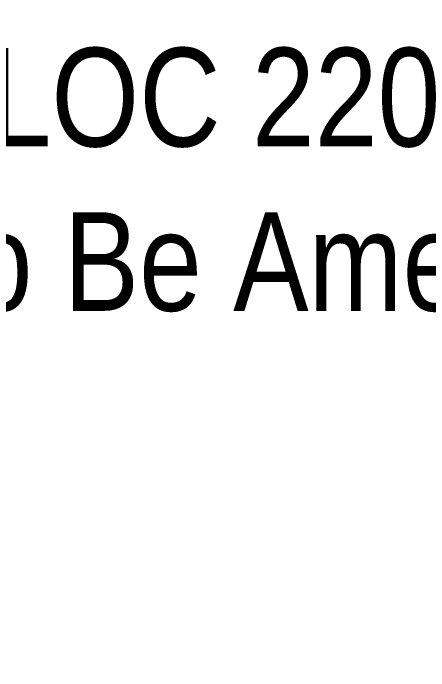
# Model space of a CAD drawing. Extents: x 538089 to 546766, y 6046620 to 6052605.
# Drawn here: x 544941.1 to 544983.3, y 6051363.9 to 6051430.6 of the extents above; entities that cross this region are included whole.
import ezdxf

# ---------------------------------------------------------------- set-up
doc = ezdxf.new("R2010")
doc.units = 0
doc.header["$LTSCALE"] = 5
doc.layers.add('C-AR-T', color=13, linetype='Continuous', lineweight=9)
doc.styles.add('80CG', font='ARIALN.TTF', dxfattribs={"height": 10})
doc.dimstyles.new('Compass 5 000', dxfattribs={"dimscale": 5, "dimtxt": 9, "dimasz": 2, "dimexe": 0.2, "dimexo": 0.0625, "dimgap": 0.5, "dimtad": 0, "dimtih": 1, "dimtoh": 1, "dimzin": 0, "dimdsep": 46, "dimtxsty": '80CG', "dimcen": 0.1, "dimse1": 1, "dimse2": 1, "dimclrd": 256, "dimclrt": 256, "dimaunit": 1, "dimadec": 4, "dimazin": 0, "dimtfac": 0.06, "dimtofl": 0, "dimtmove": 0, "dimatfit": 1, "dimfxl": 0.2, "dimtolj": 1, "dimtzin": 0, "dimlwd": -1, "dimarcsym": 0})

# ---------------------------------------------------------------- blocks, each defined once
blk = doc.blocks.new('*D554')
at = {"layer": 'C-AR-T', "transparency": 16777216}
for p, q in [((545028.115, 6051428.923), (545018.115, 6051428.923)), ((545046.093, 6051413.565), (545028.115, 6051428.923)), ((545065.099, 6051397.328), (545072.702, 6051390.833))]:
    blk.add_line(p, q, dxfattribs=at)
for points in [[(545047.175, 6051414.832), (545045.01, 6051412.298), (545053.696, 6051407.069)], [(545066.182, 6051398.595), (545064.016, 6051396.061), (545057.496, 6051403.823)]]:
    blk.add_solid(points, dxfattribs=at)
at = {"layer": 'C-AR-T', "transparency": 16777216, "insert": (544971.1, 6051428.923), "char_height": 10, "attachment_point": 5, "style": '80CG'}
blk.add_mtext('\\A1;Murphy\\P5.00 A/R\\PLOC 220512\\P(To Be Amended)', dxfattribs=at)

msp = doc.modelspace()

# ---------------------------------------------------------------- dimensions: what is measured, and where the dimension line sits
at = {"layer": 'C-AR-T'}
dim = msp.add_linear_dim(base=(545057.496, 6051403.823), p1=(545060.864, 6051415.46), p2=(545064.663, 6051412.214), angle=319.49283, text='Murphy\\P5.00 A/R\\PLOC 220512\\P(To Be Amended)', dimstyle='Compass 5 000', dxfattribs=at)
dim.commit()
dim.dimension.update_dxf_attribs({"geometry": '*D554', "text_midpoint": (544971.1, 6051428.923), "dimtype": 161})

doc.saveas('drawing.dxf')
